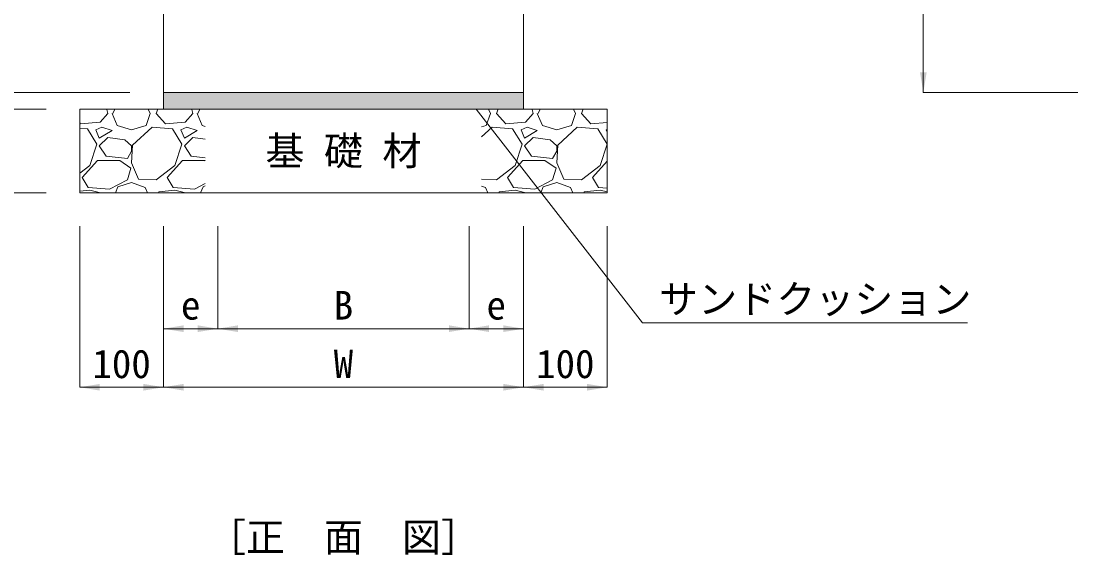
# Model space of a CAD drawing. Units: millimetres at full size. Extents: x 42559 to 133118, y -58351 to -47326.
# Drawn here: x 53659 to 54921, y -52852 to -52214 of the extents above; entities that cross this region are included whole.
import ezdxf
from ezdxf.enums import TextEntityAlignment as Align

# ---------------------------------------------------------------- set-up
doc = ezdxf.new("R2010")
doc.units = ezdxf.units.MM
doc.header["$LTSCALE"] = 23
doc.layers.add('ハッチング_モルタル', color=30, linetype='Continuous')
for name, color, linetype, lineweight in [('ハッチング_基礎', 150, 'Continuous', 9), ('寸法線', 7, 'Continuous', 13), ('引出線', 4, 'Continuous', 13), ('文字', 41, 'Continuous', 13), ('本体', 2, 'Continuous', 13), ('舗装・基礎', 3, 'Continuous', 13)]:
    doc.layers.add(name, color=color, linetype=linetype, lineweight=lineweight)
doc.styles.add('ＭＳ ゴシック', font='')
doc.styles.get('ＭＳ ゴシック').set_extended_font_data('MS Gothic')

# ---------------------------------------------------------------- blocks, each defined once
blk = doc.blocks.new('filled_arrow')
at = {"color": 0, "linetype": 'Continuous', "lineweight": -2}
blk.add_solid([(7.5, 1.25), (0, 0), (7.5, -1.25)], dxfattribs=at)

msp = doc.modelspace()

# ---------------------------------------------------------------- hatches: boundary and pattern name
at = {"layer": 'ハッチング_モルタル'}
msp.add_hatch(color=256, dxfattribs=at).paths.add_polyline_path([(54258.98, -52319.28), (54258.98, -52299.28), (53828.98, -52299.28), (53828.98, -52319.28)])

# ---------------------------------------------------------------- linework, layer by layer
at = {"layer": 'ハッチング_基礎'}
for p, q in [((53761.47, -52319.57), (53760.29, -52319.28)), ((53762.49, -52324.65), (53761.47, -52319.57)), ((53768.58, -52324.65), (53770.89, -52319.28)), ((53810.81, -52319.28), (53813.29, -52324.65)), ((53820.4, -52324.65), (53822.41, -52319.28)), ((53863.07, -52319.57), (53861.89, -52319.28)), ((53864.09, -52324.65), (53863.07, -52319.57)), ((53870.18, -52324.65), (53872.49, -52319.28)), ((54217.21, -52319.28), (54219.69, -52324.65)), ((54226.8, -52324.65), (54228.81, -52319.28)), ((54269.47, -52319.57), (54268.29, -52319.28)), ((54270.49, -52324.65), (54269.47, -52319.57)), ((54276.58, -52324.65), (54278.89, -52319.28)), ((54318.81, -52319.28), (54321.29, -52324.65)), ((54328.4, -52324.65), (54330.41, -52319.28)), ((53762.49, -52324.65), (53753.34, -52334.81)), ((53767.57, -52324.65), (53773.66, -52338.88)), ((53808.21, -52338.88), (53813.29, -52324.65)), ((53831.57, -52336.84), (53820.4, -52324.65)), ((53864.09, -52324.65), (53854.94, -52334.81)), ((53869.17, -52324.65), (53875.26, -52338.88)), ((54214.61, -52338.88), (54219.69, -52324.65)), ((54237.97, -52336.84), (54226.8, -52324.65)), ((54270.49, -52324.65), (54261.34, -52334.81)), ((54275.57, -52324.65), (54281.66, -52338.88)), ((54316.21, -52338.88), (54321.29, -52324.65)), ((54339.57, -52336.84), (54328.4, -52324.65)), ((53729.97, -52336.84), (53728.98, -52335.76)), ((53738.1, -52342.94), (53728.98, -52342.18)), ((53753.34, -52334.81), (53729.98, -52336.84)), ((53749.28, -52361.23), (53738.1, -52342.94)), ((53755.37, -52340.91), (53748.26, -52343.96)), ((53748.26, -52343.96), (53752.33, -52354.12)), ((53752.33, -52354.12), (53767.57, -52344.97)), ((53767.57, -52344.97), (53755.37, -52340.91)), ((53773.66, -52338.88), (53790.93, -52343.96)), ((53790.93, -52343.96), (53808.21, -52338.88)), ((53815.32, -52340.91), (53791.95, -52362.24)), ((53839.7, -52342.94), (53815.32, -52340.91)), ((53854.94, -52334.81), (53831.58, -52336.84)), ((53850.88, -52361.23), (53839.7, -52342.94)), ((53856.97, -52340.91), (53849.86, -52343.96)), ((53849.86, -52343.96), (53853.93, -52354.12)), ((53853.93, -52354.12), (53869.17, -52344.97)), ((53869.17, -52344.97), (53856.97, -52340.91)), ((53875.26, -52338.88), (53878.98, -52339.97)), ((54208.98, -52340.53), (54214.61, -52338.88)), ((54221.72, -52340.91), (54208.98, -52352.54)), ((54246.1, -52342.94), (54221.72, -52340.91)), ((54261.34, -52334.81), (54237.98, -52336.84)), ((54257.28, -52361.23), (54246.1, -52342.94)), ((54263.37, -52340.91), (54256.26, -52343.96)), ((54256.26, -52343.96), (54260.33, -52354.12)), ((54260.33, -52354.12), (54275.57, -52344.97)), ((54275.57, -52344.97), (54263.37, -52340.91)), ((54281.66, -52338.88), (54298.93, -52343.96)), ((54298.93, -52343.96), (54316.21, -52338.88)), ((54323.32, -52340.91), (54299.95, -52362.24)), ((54347.7, -52342.94), (54323.32, -52340.91)), ((54358.98, -52335.16), (54339.58, -52336.84)), ((54358.88, -52361.23), (54347.7, -52342.94)), ((54358.98, -52343.48), (54357.86, -52343.96)), ((54357.86, -52343.96), (54358.98, -52346.75)), ((53762.49, -52353.1), (53752.33, -52363.26)), ((53782.81, -52356.15), (53762.49, -52353.1)), ((53790.93, -52363.26), (53782.81, -52356.15)), ((53864.09, -52353.1), (53853.93, -52363.26)), ((53878.98, -52355.33), (53864.09, -52353.1)), ((54270.49, -52353.1), (54260.33, -52363.26)), ((54290.81, -52356.15), (54270.49, -52353.1)), ((54298.93, -52363.26), (54290.81, -52356.15)), ((53741.15, -52386.63), (53749.28, -52361.23)), ((53752.33, -52363.26), (53760.45, -52375.45)), ((53785.85, -52378.5), (53790.93, -52369.36)), ((53791.95, -52362.24), (53790.93, -52383.58)), ((53790.93, -52369.36), (53790.93, -52363.26)), ((53842.75, -52386.63), (53850.88, -52361.23)), ((53853.93, -52363.26), (53862.05, -52375.45)), ((54249.15, -52386.63), (54257.28, -52361.23)), ((54260.33, -52363.26), (54268.45, -52375.45)), ((54293.85, -52378.5), (54298.93, -52369.36)), ((54299.95, -52362.24), (54298.93, -52383.58)), ((54298.93, -52369.36), (54298.93, -52363.26)), ((54350.75, -52386.63), (54358.88, -52361.23)), ((53732.01, -52400.85), (53750.29, -52380.53)), ((53750.29, -52380.53), (53776.71, -52380.53)), ((53760.45, -52375.45), (53785.86, -52378.5)), ((53776.71, -52380.53), (53789.92, -52389.68)), ((53790.93, -52383.58), (53799.06, -52402.88)), ((53833.61, -52400.85), (53851.89, -52380.53)), ((53851.89, -52380.53), (53878.31, -52380.53)), ((53862.05, -52375.45), (53878.98, -52377.48)), ((53878.31, -52380.53), (53878.98, -52381)), ((54240.01, -52400.85), (54258.29, -52380.53)), ((54258.29, -52380.53), (54284.71, -52380.53)), ((54268.45, -52375.45), (54293.86, -52378.5)), ((54284.71, -52380.53), (54297.92, -52389.68)), ((54298.93, -52383.58), (54307.06, -52402.88)), ((54341.61, -52400.85), (54358.98, -52381.55)), ((53728.98, -52396.03), (53741.15, -52386.63)), ((53789.92, -52389.68), (53785.85, -52403.9)), ((53820.4, -52403.9), (53842.75, -52386.63)), ((54226.8, -52403.9), (54249.15, -52386.63)), ((54297.92, -52389.68), (54293.85, -52403.9)), ((54328.4, -52403.9), (54350.75, -52386.63)), ((53739.12, -52413.04), (53732.01, -52400.85)), ((53785.85, -52403.9), (53764.52, -52415.08)), ((53774.68, -52412.03), (53790.94, -52406.95)), ((53790.93, -52406.95), (53807.19, -52413.04)), ((53799.06, -52402.88), (53820.4, -52403.9)), ((53840.72, -52413.04), (53833.61, -52400.85)), ((53878.98, -52408.34), (53866.12, -52415.08)), ((54208.98, -52403.05), (54226.8, -52403.9)), ((54247.12, -52413.04), (54240.01, -52400.85)), ((54293.85, -52403.9), (54272.52, -52415.08)), ((54282.68, -52412.03), (54298.94, -52406.95)), ((54298.93, -52406.95), (54315.19, -52413.04)), ((54307.06, -52402.88), (54328.4, -52403.9)), ((54348.72, -52413.04), (54341.61, -52400.85)), ((53741.15, -52416.09), (53728.98, -52417.37)), ((53764.52, -52415.08), (53739.12, -52413.04)), ((53753.89, -52419.28), (53741.15, -52416.09)), ((53771.57, -52419.28), (53774.68, -52412.03)), ((53807.19, -52413.04), (53810.07, -52419.28)), ((53823.01, -52419.28), (53823.45, -52418.12)), ((53842.75, -52416.09), (53823.45, -52418.12)), ((53866.12, -52415.08), (53840.72, -52413.04)), ((53855.49, -52419.28), (53842.75, -52416.09)), ((53873.17, -52419.28), (53876.28, -52412.03)), ((53876.28, -52412.03), (53878.98, -52411.18)), ((54208.98, -52411.32), (54213.59, -52413.04)), ((54213.59, -52413.04), (54216.47, -52419.28)), ((54229.41, -52419.28), (54229.85, -52418.12)), ((54249.15, -52416.09), (54229.85, -52418.12)), ((54272.52, -52415.08), (54247.12, -52413.04)), ((54261.89, -52419.28), (54249.15, -52416.09)), ((54279.57, -52419.28), (54282.68, -52412.03)), ((54315.19, -52413.04), (54318.07, -52419.28)), ((54331.01, -52419.28), (54331.45, -52418.12)), ((54350.75, -52416.09), (54331.45, -52418.12)), ((54358.98, -52413.87), (54348.72, -52413.04)), ((54358.98, -52418.15), (54350.75, -52416.09))]:
    msp.add_line(p, q, dxfattribs=at)
at = {"layer": '寸法線'}
for p, q in [((54736.64, -51604.28), (54736.64, -52299.28)), ((53788.98, -52299.28), (53317.15, -52299.28)), ((53788.98, -52299.28), (53317.15, -52299.28)), ((53788.98, -52299.28), (53387.15, -52299.28)), ((53788.98, -52299.28), (53457.15, -52299.28)), ((53788.98, -52299.28), (53527.15, -52299.28)), ((54921.25, -52299.28), (54736.64, -52299.28)), ((53688.98, -52319.28), (53317.15, -52319.28)), ((53688.98, -52319.28), (53317.15, -52319.28)), ((53688.98, -52419.28), (53317.15, -52419.28)), ((53728.98, -52459.28), (53728.98, -52651.69)), ((53828.98, -52459.28), (53828.98, -52581.69)), ((53828.98, -52459.28), (53828.98, -52651.69)), ((53828.98, -52459.28), (53828.98, -52651.69)), ((53893.98, -52459.28), (53893.98, -52581.69)), ((53893.98, -52459.28), (53893.98, -52581.69)), ((54193.98, -52459.28), (54193.98, -52581.69)), ((54193.98, -52459.28), (54193.98, -52581.69)), ((54258.98, -52459.28), (54258.98, -52581.69)), ((54258.98, -52459.28), (54258.98, -52651.69)), ((54258.98, -52459.28), (54258.98, -52651.69)), ((54358.98, -52459.28), (54358.98, -52651.69)), ((53828.98, -52581.69), (53893.98, -52581.69)), ((53893.98, -52581.69), (54193.98, -52581.69)), ((54193.98, -52581.69), (54258.98, -52581.69)), ((53828.98, -52651.69), (53728.98, -52651.69)), ((53828.98, -52651.69), (54258.98, -52651.69)), ((54258.98, -52651.69), (54358.98, -52651.69))]:
    msp.add_line(p, q, dxfattribs=at)
at = {"layer": '引出線'}
msp.add_lwpolyline([(54202.37, -52319.28), (54401.11, -52574.56), (54789.34, -52574.56)], dxfattribs=at)
at = {"layer": '本体'}
for p, q in [((53828.98, -51749.28), (53828.98, -52299.28)), ((54258.98, -51749.28), (54258.98, -52299.28)), ((53828.98, -52299.28), (54258.98, -52299.28))]:
    msp.add_line(p, q, dxfattribs=at)
at = {"layer": '舗装・基礎'}
for p, q in [((54258.98, -52299.28), (53828.98, -52299.28)), ((53828.98, -52299.28), (53828.98, -52319.28)), ((54258.98, -52299.28), (54258.98, -52319.28)), ((54358.98, -52319.28), (53728.98, -52319.28)), ((53728.98, -52319.28), (53728.98, -52419.28)), ((54358.98, -52319.28), (54358.98, -52419.28)), ((54358.98, -52419.28), (53728.98, -52419.28))]:
    msp.add_line(p, q, dxfattribs=at)

# ---------------------------------------------------------------- block references
at = {"layer": '寸法線', "xscale": 3.2, "yscale": 3.2}
for p, rotation in [((54736.64, -52299.28), 90), ((53893.98, -52581.69), 180), ((54193.98, -52581.69), 180), ((54258.98, -52581.69), 180), ((53828.98, -52651.69), 180), ((54258.98, -52651.69), 180), ((54358.98, -52651.69), 180)]:
    msp.add_blockref('filled_arrow', p, dxfattribs=dict(at, rotation=rotation))
for p in [(53828.98, -52581.69), (53893.98, -52581.69), (54193.98, -52581.69), (53728.98, -52651.69), (53828.98, -52651.69), (54258.98, -52651.69)]:
    msp.add_blockref('filled_arrow', p, dxfattribs=at)
at = {"layer": '引出線', "xscale": 0.16, "yscale": 0.16, "rotation": 307.9}
msp.add_blockref('filled_arrow', (54202.37, -52319.28), dxfattribs=at)

# ---------------------------------------------------------------- texts
at = {"layer": '寸法線', "style": 'ＭＳ ゴシック'}
for s, p in [('e', (53861.48, -52553.69)), ('B', (54043.98, -52553.69)), ('e', (54226.48, -52553.69)), ('100', (53778.98, -52623.69)), ('W', (54043.98, -52623.69)), ('100', (54308.98, -52623.69))]:
    msp.add_text(s, height=34.18, dxfattribs=at).set_placement(p, align=Align.MIDDLE_CENTER)
at = {"layer": '引出線', "style": 'ＭＳ ゴシック'}
msp.add_text('サンドクッション', height=34.18, dxfattribs=at).set_placement((54421.11, -52529.17), align=Align.TOP_LEFT)
at = {"layer": '文字', "style": 'ＭＳ ゴシック'}
msp.add_text('基 礎 材', height=34.18, dxfattribs=at).set_placement((54043.98, -52369.28), align=Align.MIDDLE_CENTER)
msp.add_text('［正\u3000面\u3000図］', height=34.18, dxfattribs=at).set_placement((54043.98, -52858.25), align=Align.BOTTOM_CENTER)

doc.saveas('drawing.dxf')
